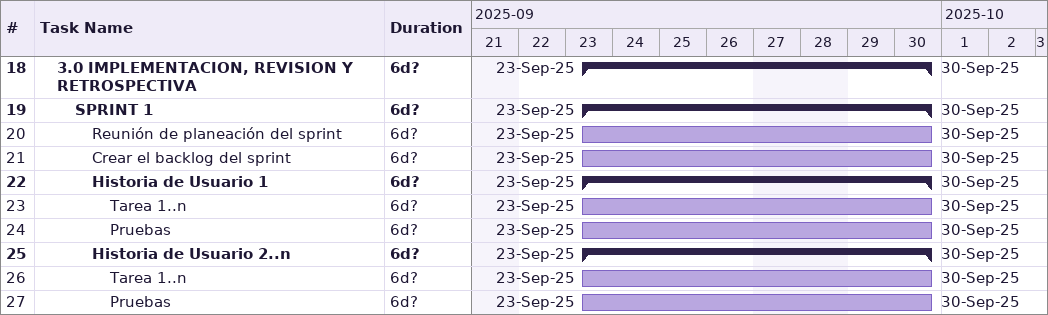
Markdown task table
| ID | Level | Task | Duration | Start | Finish |
|---|---|---|---|---|---|
| 18 | 2 | **3.0 IMPLEMENTACION, REVISION Y RETROSPECTIVA** | 6d? | 2025-09-23 | 2025-09-30 |
| 19 | 3 | **SPRINT 1** | 6d? | 2025-09-23 | 2025-09-30 |
| 20 | 4 | Reunión de planeación del sprint | 6d? | 2025-09-23 | 2025-09-30 |
| 21 | 4 | Crear el backlog del sprint | 6d? | 2025-09-23 | 2025-09-30 |
| 22 | 4 | **Historia de Usuario 1** | 6d? | 2025-09-23 | 2025-09-30 |
| 23 | 5 | Tarea 1..n | 6d? | 2025-09-23 | 2025-09-30 |
| 24 | 5 | Pruebas | 6d? | 2025-09-23 | 2025-09-30 |
| 25 | 4 | **Historia de Usuario 2..n** | 6d? | 2025-09-23 | 2025-09-30 |
| 26 | 5 | Tarea 1..n | 6d? | 2025-09-23 | 2025-09-30 |
| 27 | 5 | Pruebas | 6d? | 2025-09-23 | 2025-09-30 |
